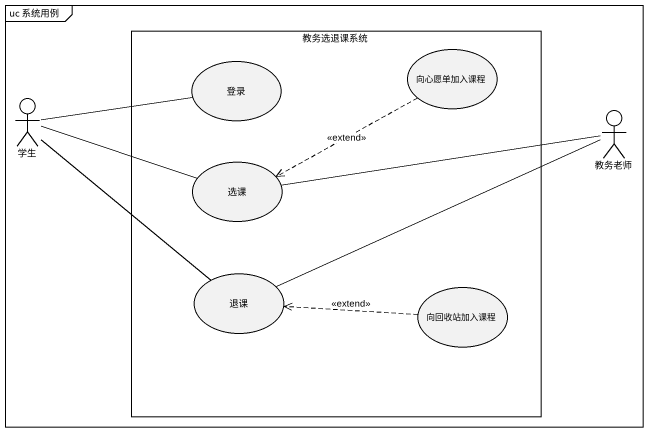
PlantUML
@startuml
mainframe uc 系统用例
rectangle 教务选退课系统 {
  usecase 向心愿单加入课程
  usecase 登录
  usecase 选课
  usecase 退课
  usecase 向回收站加入课程
}
actor 学生
actor 教务老师
向心愿单加入课程 .left.> 选课 : <<extend>>
学生 -right- 登录
学生 -right- 选课
学生 -- 退课
选课 -right- 教务老师
退课 -right- 教务老师
向回收站加入课程 .left.> 退课 : <<extend>>
@enduml
